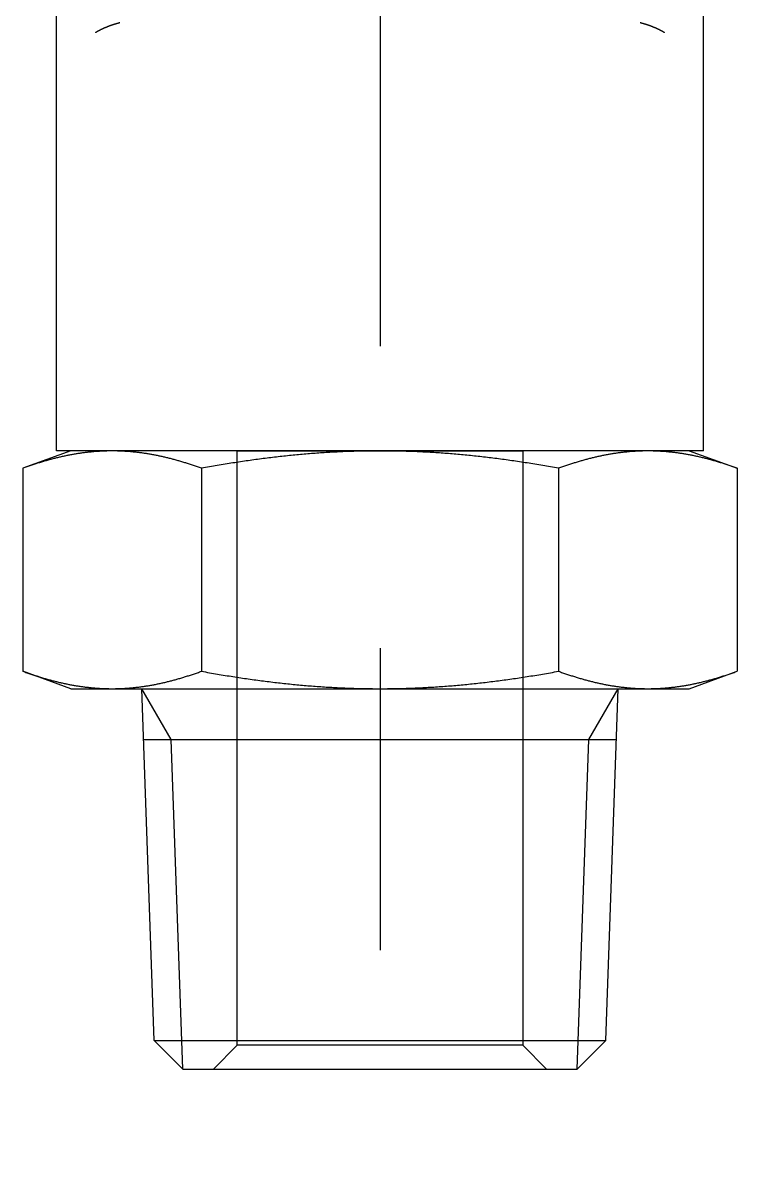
# Model space of a CAD drawing. Extents: x -85 to 13, y -60 to 48.
# Drawn here: x -7.51 to 7.51, y -32.5 to -8.5 of the extents above; entities that cross this region are included whole.
import ezdxf

# ---------------------------------------------------------------- set-up
doc = ezdxf.new("R2010")
doc.units = 0
doc.linetypes.add('CENTER', pattern=[50.8, 31.75, -6.35, 6.35, -6.35])
doc.linetypes.add('DASHED', pattern=[19.05, 12.7, -6.35])
doc.layers.get('0').update_dxf_attribs({"linetype": 'CONTINUOUS'})
doc.layers.add('CENTER', color=1, linetype='CENTER')

msp = doc.modelspace()

# ---------------------------------------------------------------- linework, layer by layer
at = {"color": 7, "linetype": 'CONTINUOUS'}
for p, q in [((-6.8, -17.5), (-6.8, -6.606)), ((6.8, -17.5), (6.8, -6.606)), ((-6.5, -17.5), (-7.506, -17.866)), ((6.8, -17.5), (-6.8, -17.5)), ((6.5, -17.5), (7.506, -17.866)), ((-7.506, -17.866), (-7.506, -22.134)), ((-3.753, -17.866), (-3.753, -22.134)), ((3.753, -17.866), (3.753, -22.134)), ((7.506, -17.866), (7.506, -22.134)), ((-6.5, -22.5), (-7.506, -22.134)), ((6.5, -22.5), (7.506, -22.134)), ((-6.5, -22.5), (-5.629, -22.5)), ((-5.629, -22.5), (0, -22.5)), ((-4.746, -29.898), (-5.005, -22.5)), ((0, -22.5), (5.629, -22.5)), ((4.746, -29.898), (5.005, -22.5)), ((5.629, -22.5), (6.5, -22.5)), ((-4.967, -23.571), (4.967, -23.571)), ((-4.746, -29.898), (4.746, -29.898)), ((-4.746, -29.898), (-4.144, -30.5)), ((4.746, -29.898), (4.144, -30.5)), ((-4.144, -30.5), (4.144, -30.5))]:
    msp.add_line(p, q, dxfattribs=at)
at = {"color": 3, "linetype": 'DASHED'}
for p, q in [((-3, -30), (-3, -17.5)), ((-3, -17.5), (3, -17.5)), ((3, -17.5), (3, -30)), ((-3.5, -30.5), (-3, -30)), ((3, -30), (-3, -30)), ((3, -30), (3.5, -30.5))]:
    msp.add_line(p, q, dxfattribs=at)
at = {"color": 3, "linetype": 'CONTINUOUS'}
for p, q in [((-4.386, -23.571), (-5.005, -22.5)), ((4.386, -23.571), (5.005, -22.5)), ((-4.144, -30.5), (-4.386, -23.571)), ((4.144, -30.5), (4.386, -23.571))]:
    msp.add_line(p, q, dxfattribs=at)
at = {"color": 7, "linetype": 'CONTINUOUS'}
for points in [[(-5.47, -8.498, 0), (-5.474, -8.499, 0), (-5.478, -8.5, 0), (-5.483, -8.501, 0), (-5.487, -8.502, 0), (-5.492, -8.504, 0), (-5.496, -8.505, 0), (-5.5, -8.506, 0), (-5.505, -8.507, 0), (-5.509, -8.508, 0), (-5.513, -8.509, 0), (-5.518, -8.511, 0), (-5.522, -8.512, 0), (-5.527, -8.513, 0), (-5.531, -8.514, 0), (-5.535, -8.515, 0), (-5.54, -8.517, 0), (-5.544, -8.518, 0), (-5.548, -8.519, 0), (-5.552, -8.52, 0), (-5.557, -8.522, 0), (-5.561, -8.523, 0), (-5.565, -8.524, 0), (-5.57, -8.526, 0), (-5.574, -8.527, 0), (-5.578, -8.528, 0), (-5.582, -8.53, 0), (-5.587, -8.531, 0), (-5.591, -8.532, 0), (-5.595, -8.533, 0), (-5.599, -8.535, 0), (-5.604, -8.536, 0), (-5.608, -8.538, 0), (-5.612, -8.539, 0), (-5.616, -8.54, 0), (-5.62, -8.542, 0), (-5.625, -8.543, 0), (-5.629, -8.544, 0), (-5.633, -8.546, 0), (-5.637, -8.547, 0), (-5.641, -8.549, 0), (-5.646, -8.55, 0), (-5.65, -8.552, 0), (-5.654, -8.553, 0), (-5.658, -8.555, 0), (-5.662, -8.556, 0), (-5.666, -8.557, 0), (-5.67, -8.559, 0), (-5.674, -8.56, 0), (-5.679, -8.562, 0), (-5.683, -8.563, 0), (-5.687, -8.565, 0), (-5.691, -8.566, 0), (-5.695, -8.568, 0), (-5.699, -8.57, 0), (-5.703, -8.571, 0), (-5.707, -8.573, 0), (-5.711, -8.574, 0), (-5.715, -8.576, 0), (-5.719, -8.577, 0), (-5.723, -8.579, 0), (-5.727, -8.581, 0), (-5.731, -8.582, 0), (-5.735, -8.584, 0), (-5.739, -8.585, 0), (-5.743, -8.587, 0), (-5.747, -8.589, 0), (-5.751, -8.59, 0), (-5.755, -8.592, 0), (-5.759, -8.594, 0), (-5.763, -8.595, 0), (-5.767, -8.597, 0), (-5.771, -8.599, 0), (-5.775, -8.6, 0), (-5.779, -8.602, 0), (-5.783, -8.604, 0), (-5.787, -8.605, 0), (-5.791, -8.607, 0), (-5.795, -8.609, 0), (-5.798, -8.611, 0), (-5.802, -8.612, 0), (-5.806, -8.614, 0), (-5.81, -8.616, 0), (-5.814, -8.618, 0), (-5.818, -8.619, 0), (-5.822, -8.621, 0), (-5.826, -8.623, 0), (-5.829, -8.625, 0), (-5.833, -8.627, 0), (-5.837, -8.628, 0), (-5.841, -8.63, 0), (-5.845, -8.632, 0), (-5.848, -8.634, 0), (-5.852, -8.636, 0), (-5.856, -8.638, 0), (-5.86, -8.639, 0), (-5.864, -8.641, 0), (-5.867, -8.643, 0), (-5.871, -8.645, 0), (-5.875, -8.647, 0), (-5.879, -8.649, 0), (-5.882, -8.651, 0), (-5.886, -8.653, 0), (-5.89, -8.655, 0), (-5.894, -8.657, 0), (-5.897, -8.658, 0), (-5.901, -8.66, 0), (-5.905, -8.662, 0), (-5.908, -8.664, 0), (-5.912, -8.666, 0), (-5.916, -8.668, 0), (-5.919, -8.67, 0), (-5.923, -8.672, 0), (-5.927, -8.674, 0), (-5.93, -8.676, 0), (-5.934, -8.678, 0), (-5.938, -8.68, 0), (-5.941, -8.682, 0), (-5.945, -8.684, 0), (-5.949, -8.687, 0), (-5.952, -8.689, 0), (-5.956, -8.691, 0), (-5.959, -8.693, 0), (-5.963, -8.695, 0), (-5.967, -8.697, 0), (-5.97, -8.699, 0), (-5.974, -8.701, 0), (-5.977, -8.703, 0), (-5.981, -8.705, 0)], [(5.981, -8.705, 0), (5.977, -8.703, 0), (5.974, -8.701, 0), (5.97, -8.699, 0), (5.967, -8.697, 0), (5.963, -8.695, 0), (5.959, -8.693, 0), (5.956, -8.691, 0), (5.952, -8.689, 0), (5.949, -8.687, 0), (5.945, -8.684, 0), (5.941, -8.682, 0), (5.938, -8.68, 0), (5.934, -8.678, 0), (5.93, -8.676, 0), (5.927, -8.674, 0), (5.923, -8.672, 0), (5.919, -8.67, 0), (5.916, -8.668, 0), (5.912, -8.666, 0), (5.908, -8.664, 0), (5.905, -8.662, 0), (5.901, -8.66, 0), (5.897, -8.658, 0), (5.894, -8.657, 0), (5.89, -8.655, 0), (5.886, -8.653, 0), (5.882, -8.651, 0), (5.879, -8.649, 0), (5.875, -8.647, 0), (5.871, -8.645, 0), (5.867, -8.643, 0), (5.864, -8.641, 0), (5.86, -8.639, 0), (5.856, -8.638, 0), (5.852, -8.636, 0), (5.848, -8.634, 0), (5.845, -8.632, 0), (5.841, -8.63, 0), (5.837, -8.628, 0), (5.833, -8.627, 0), (5.829, -8.625, 0), (5.826, -8.623, 0), (5.822, -8.621, 0), (5.818, -8.619, 0), (5.814, -8.618, 0), (5.81, -8.616, 0), (5.806, -8.614, 0), (5.802, -8.612, 0), (5.798, -8.611, 0), (5.795, -8.609, 0), (5.791, -8.607, 0), (5.787, -8.605, 0), (5.783, -8.604, 0), (5.779, -8.602, 0), (5.775, -8.6, 0), (5.771, -8.599, 0), (5.767, -8.597, 0), (5.763, -8.595, 0), (5.759, -8.594, 0), (5.755, -8.592, 0), (5.751, -8.59, 0), (5.747, -8.589, 0), (5.743, -8.587, 0), (5.739, -8.585, 0), (5.735, -8.584, 0), (5.731, -8.582, 0), (5.727, -8.581, 0), (5.723, -8.579, 0), (5.719, -8.577, 0), (5.715, -8.576, 0), (5.711, -8.574, 0), (5.707, -8.573, 0), (5.703, -8.571, 0), (5.699, -8.57, 0), (5.695, -8.568, 0), (5.691, -8.566, 0), (5.687, -8.565, 0), (5.683, -8.563, 0), (5.679, -8.562, 0), (5.674, -8.56, 0), (5.67, -8.559, 0), (5.666, -8.557, 0), (5.662, -8.556, 0), (5.658, -8.555, 0), (5.654, -8.553, 0), (5.65, -8.552, 0), (5.646, -8.55, 0), (5.641, -8.549, 0), (5.637, -8.547, 0), (5.633, -8.546, 0), (5.629, -8.544, 0), (5.625, -8.543, 0), (5.62, -8.542, 0), (5.616, -8.54, 0), (5.612, -8.539, 0), (5.608, -8.538, 0), (5.604, -8.536, 0), (5.599, -8.535, 0), (5.595, -8.533, 0), (5.591, -8.532, 0), (5.587, -8.531, 0), (5.582, -8.53, 0), (5.578, -8.528, 0), (5.574, -8.527, 0), (5.57, -8.526, 0), (5.565, -8.524, 0), (5.561, -8.523, 0), (5.557, -8.522, 0), (5.552, -8.52, 0), (5.548, -8.519, 0), (5.544, -8.518, 0), (5.54, -8.517, 0), (5.535, -8.515, 0), (5.531, -8.514, 0), (5.527, -8.513, 0), (5.522, -8.512, 0), (5.518, -8.511, 0), (5.513, -8.509, 0), (5.509, -8.508, 0), (5.505, -8.507, 0), (5.5, -8.506, 0), (5.496, -8.505, 0), (5.492, -8.504, 0), (5.487, -8.502, 0), (5.483, -8.501, 0), (5.478, -8.5, 0), (5.474, -8.499, 0), (5.47, -8.498, 0)]]:
    msp.add_polyline3d(points, dxfattribs=at)
at = {"color": 7}
for points in [[(-5.629, -17.5, 0), (-5.649, -17.5, 0), (-5.669, -17.5, 0), (-5.689, -17.5, 0), (-5.708, -17.501, 0), (-5.728, -17.501, 0), (-5.748, -17.502, 0), (-5.767, -17.502, 0), (-5.787, -17.503, 0), (-5.807, -17.503, 0), (-5.826, -17.504, 0), (-5.846, -17.505, 0), (-5.865, -17.506, 0), (-5.885, -17.507, 0), (-5.904, -17.509, 0), (-5.924, -17.51, 0), (-5.943, -17.511, 0), (-5.963, -17.512, 0), (-5.982, -17.514, 0), (-6.001, -17.515, 0), (-6.021, -17.517, 0), (-6.04, -17.519, 0), (-6.059, -17.521, 0), (-6.079, -17.523, 0), (-6.098, -17.524, 0), (-6.118, -17.527, 0), (-6.137, -17.529, 0), (-6.156, -17.531, 0), (-6.176, -17.533, 0), (-6.195, -17.536, 0), (-6.214, -17.538, 0), (-6.233, -17.541, 0), (-6.253, -17.543, 0), (-6.272, -17.546, 0), (-6.291, -17.549, 0), (-6.311, -17.552, 0), (-6.33, -17.554, 0), (-6.349, -17.557, 0), (-6.369, -17.561, 0), (-6.388, -17.564, 0), (-6.407, -17.567, 0), (-6.427, -17.57, 0), (-6.446, -17.574, 0), (-6.465, -17.577, 0), (-6.485, -17.581, 0), (-6.504, -17.584, 0), (-6.523, -17.588, 0), (-6.543, -17.592, 0), (-6.562, -17.596, 0), (-6.582, -17.599, 0), (-6.601, -17.604, 0), (-6.62, -17.608, 0), (-6.64, -17.612, 0), (-6.659, -17.616, 0), (-6.679, -17.62, 0), (-6.698, -17.625, 0), (-6.718, -17.629, 0), (-6.738, -17.634, 0), (-6.757, -17.638, 0), (-6.777, -17.643, 0), (-6.796, -17.648, 0), (-6.816, -17.653, 0), (-6.836, -17.658, 0), (-6.855, -17.663, 0), (-6.875, -17.668, 0), (-6.895, -17.673, 0), (-6.915, -17.678, 0), (-6.935, -17.684, 0), (-6.954, -17.689, 0), (-6.974, -17.695, 0), (-6.994, -17.7, 0), (-7.014, -17.706, 0), (-7.034, -17.712, 0), (-7.054, -17.717, 0), (-7.074, -17.723, 0), (-7.094, -17.729, 0), (-7.114, -17.735, 0), (-7.135, -17.741, 0), (-7.155, -17.748, 0), (-7.175, -17.754, 0), (-7.195, -17.76, 0), (-7.216, -17.767, 0), (-7.236, -17.773, 0), (-7.257, -17.78, 0), (-7.277, -17.787, 0), (-7.298, -17.794, 0), (-7.318, -17.8, 0), (-7.339, -17.807, 0), (-7.359, -17.814, 0), (-7.38, -17.822, 0), (-7.401, -17.829, 0), (-7.422, -17.836, 0), (-7.443, -17.843, 0), (-7.464, -17.851, 0), (-7.485, -17.858, 0), (-7.506, -17.866, 0)], [(-3.753, -17.866, 0), (-3.774, -17.858, 0), (-3.795, -17.851, 0), (-3.816, -17.843, 0), (-3.837, -17.836, 0), (-3.857, -17.829, 0), (-3.878, -17.822, 0), (-3.899, -17.814, 0), (-3.92, -17.807, 0), (-3.94, -17.8, 0), (-3.961, -17.794, 0), (-3.981, -17.787, 0), (-4.002, -17.78, 0), (-4.022, -17.773, 0), (-4.043, -17.767, 0), (-4.063, -17.76, 0), (-4.083, -17.754, 0), (-4.103, -17.748, 0), (-4.124, -17.741, 0), (-4.144, -17.735, 0), (-4.164, -17.729, 0), (-4.184, -17.723, 0), (-4.204, -17.717, 0), (-4.224, -17.712, 0), (-4.244, -17.706, 0), (-4.264, -17.7, 0), (-4.284, -17.695, 0), (-4.304, -17.689, 0), (-4.324, -17.684, 0), (-4.344, -17.678, 0), (-4.363, -17.673, 0), (-4.383, -17.668, 0), (-4.403, -17.663, 0), (-4.423, -17.658, 0), (-4.442, -17.653, 0), (-4.462, -17.648, 0), (-4.482, -17.643, 0), (-4.501, -17.638, 0), (-4.521, -17.634, 0), (-4.54, -17.629, 0), (-4.56, -17.625, 0), (-4.579, -17.62, 0), (-4.599, -17.616, 0), (-4.618, -17.612, 0), (-4.638, -17.608, 0), (-4.657, -17.604, 0), (-4.677, -17.599, 0), (-4.696, -17.596, 0), (-4.716, -17.592, 0), (-4.735, -17.588, 0), (-4.754, -17.584, 0), (-4.774, -17.581, 0), (-4.793, -17.577, 0), (-4.812, -17.574, 0), (-4.832, -17.57, 0), (-4.851, -17.567, 0), (-4.87, -17.564, 0), (-4.89, -17.561, 0), (-4.909, -17.557, 0), (-4.928, -17.554, 0), (-4.948, -17.552, 0), (-4.967, -17.549, 0), (-4.986, -17.546, 0), (-5.006, -17.543, 0), (-5.025, -17.541, 0), (-5.044, -17.538, 0), (-5.064, -17.536, 0), (-5.083, -17.533, 0), (-5.102, -17.531, 0), (-5.121, -17.529, 0), (-5.141, -17.527, 0), (-5.16, -17.524, 0), (-5.179, -17.523, 0), (-5.199, -17.521, 0), (-5.218, -17.519, 0), (-5.238, -17.517, 0), (-5.257, -17.515, 0), (-5.276, -17.514, 0), (-5.296, -17.512, 0), (-5.315, -17.511, 0), (-5.335, -17.51, 0), (-5.354, -17.509, 0), (-5.374, -17.507, 0), (-5.393, -17.506, 0), (-5.413, -17.505, 0), (-5.432, -17.504, 0), (-5.452, -17.503, 0), (-5.471, -17.503, 0), (-5.491, -17.502, 0), (-5.511, -17.502, 0), (-5.53, -17.501, 0), (-5.55, -17.501, 0), (-5.57, -17.5, 0), (-5.59, -17.5, 0), (-5.609, -17.5, 0), (-5.629, -17.5, 0)], [(0, -17.5, 0), (-0.04, -17.5, 0), (-0.079, -17.5, 0), (-0.119, -17.5, 0), (-0.158, -17.501, 0), (-0.198, -17.501, 0), (-0.237, -17.502, 0), (-0.276, -17.502, 0), (-0.316, -17.503, 0), (-0.355, -17.503, 0), (-0.394, -17.504, 0), (-0.433, -17.505, 0), (-0.472, -17.506, 0), (-0.511, -17.507, 0), (-0.55, -17.509, 0), (-0.589, -17.51, 0), (-0.628, -17.511, 0), (-0.667, -17.512, 0), (-0.706, -17.514, 0), (-0.744, -17.515, 0), (-0.783, -17.517, 0), (-0.822, -17.519, 0), (-0.861, -17.521, 0), (-0.899, -17.523, 0), (-0.938, -17.524, 0), (-0.977, -17.527, 0), (-1.015, -17.529, 0), (-1.054, -17.531, 0), (-1.093, -17.533, 0), (-1.131, -17.536, 0), (-1.17, -17.538, 0), (-1.209, -17.541, 0), (-1.247, -17.543, 0), (-1.286, -17.546, 0), (-1.324, -17.549, 0), (-1.363, -17.552, 0), (-1.402, -17.554, 0), (-1.44, -17.557, 0), (-1.479, -17.561, 0), (-1.518, -17.564, 0), (-1.556, -17.567, 0), (-1.595, -17.57, 0), (-1.634, -17.574, 0), (-1.672, -17.577, 0), (-1.711, -17.581, 0), (-1.75, -17.584, 0), (-1.788, -17.588, 0), (-1.827, -17.592, 0), (-1.866, -17.596, 0), (-1.905, -17.599, 0), (-1.944, -17.604, 0), (-1.983, -17.608, 0), (-2.022, -17.612, 0), (-2.061, -17.616, 0), (-2.1, -17.62, 0), (-2.139, -17.625, 0), (-2.178, -17.629, 0), (-2.217, -17.634, 0), (-2.256, -17.638, 0), (-2.295, -17.643, 0), (-2.334, -17.648, 0), (-2.374, -17.653, 0), (-2.413, -17.658, 0), (-2.453, -17.663, 0), (-2.492, -17.668, 0), (-2.532, -17.673, 0), (-2.571, -17.678, 0), (-2.611, -17.684, 0), (-2.651, -17.689, 0), (-2.69, -17.695, 0), (-2.73, -17.7, 0), (-2.77, -17.706, 0), (-2.81, -17.712, 0), (-2.85, -17.717, 0), (-2.89, -17.723, 0), (-2.93, -17.729, 0), (-2.971, -17.735, 0), (-3.011, -17.741, 0), (-3.051, -17.748, 0), (-3.092, -17.754, 0), (-3.133, -17.76, 0), (-3.173, -17.767, 0), (-3.214, -17.773, 0), (-3.255, -17.78, 0), (-3.296, -17.787, 0), (-3.337, -17.794, 0), (-3.378, -17.8, 0), (-3.419, -17.807, 0), (-3.461, -17.814, 0), (-3.502, -17.822, 0), (-3.543, -17.829, 0), (-3.585, -17.836, 0), (-3.627, -17.843, 0), (-3.669, -17.851, 0), (-3.711, -17.858, 0), (-3.753, -17.866, 0)], [(3.753, -17.866, 0), (3.711, -17.858, 0), (3.669, -17.851, 0), (3.627, -17.843, 0), (3.585, -17.836, 0), (3.543, -17.829, 0), (3.502, -17.822, 0), (3.461, -17.814, 0), (3.419, -17.807, 0), (3.378, -17.8, 0), (3.337, -17.794, 0), (3.296, -17.787, 0), (3.255, -17.78, 0), (3.214, -17.773, 0), (3.173, -17.767, 0), (3.133, -17.76, 0), (3.092, -17.754, 0), (3.051, -17.748, 0), (3.011, -17.741, 0), (2.971, -17.735, 0), (2.93, -17.729, 0), (2.89, -17.723, 0), (2.85, -17.717, 0), (2.81, -17.712, 0), (2.77, -17.706, 0), (2.73, -17.7, 0), (2.69, -17.695, 0), (2.651, -17.689, 0), (2.611, -17.684, 0), (2.571, -17.678, 0), (2.532, -17.673, 0), (2.492, -17.668, 0), (2.453, -17.663, 0), (2.413, -17.658, 0), (2.374, -17.653, 0), (2.334, -17.648, 0), (2.295, -17.643, 0), (2.256, -17.638, 0), (2.217, -17.634, 0), (2.178, -17.629, 0), (2.139, -17.625, 0), (2.1, -17.62, 0), (2.061, -17.616, 0), (2.022, -17.612, 0), (1.983, -17.608, 0), (1.944, -17.604, 0), (1.905, -17.599, 0), (1.866, -17.596, 0), (1.827, -17.592, 0), (1.788, -17.588, 0), (1.75, -17.584, 0), (1.711, -17.581, 0), (1.672, -17.577, 0), (1.634, -17.574, 0), (1.595, -17.57, 0), (1.556, -17.567, 0), (1.518, -17.564, 0), (1.479, -17.561, 0), (1.44, -17.557, 0), (1.402, -17.554, 0), (1.363, -17.552, 0), (1.324, -17.549, 0), (1.286, -17.546, 0), (1.247, -17.543, 0), (1.209, -17.541, 0), (1.17, -17.538, 0), (1.131, -17.536, 0), (1.093, -17.533, 0), (1.054, -17.531, 0), (1.015, -17.529, 0), (0.977, -17.527, 0), (0.938, -17.524, 0), (0.899, -17.523, 0), (0.861, -17.521, 0), (0.822, -17.519, 0), (0.783, -17.517, 0), (0.744, -17.515, 0), (0.706, -17.514, 0), (0.667, -17.512, 0), (0.628, -17.511, 0), (0.589, -17.51, 0), (0.55, -17.509, 0), (0.511, -17.507, 0), (0.472, -17.506, 0), (0.433, -17.505, 0), (0.394, -17.504, 0), (0.355, -17.503, 0), (0.316, -17.503, 0), (0.276, -17.502, 0), (0.237, -17.502, 0), (0.198, -17.501, 0), (0.158, -17.501, 0), (0.119, -17.5, 0), (0.079, -17.5, 0), (0.04, -17.5, 0), (0, -17.5, 0)], [(5.629, -17.5, 0), (5.609, -17.5, 0), (5.59, -17.5, 0), (5.57, -17.5, 0), (5.55, -17.501, 0), (5.53, -17.501, 0), (5.511, -17.502, 0), (5.491, -17.502, 0), (5.471, -17.503, 0), (5.452, -17.503, 0), (5.432, -17.504, 0), (5.413, -17.505, 0), (5.393, -17.506, 0), (5.374, -17.507, 0), (5.354, -17.509, 0), (5.335, -17.51, 0), (5.315, -17.511, 0), (5.296, -17.512, 0), (5.276, -17.514, 0), (5.257, -17.515, 0), (5.238, -17.517, 0), (5.218, -17.519, 0), (5.199, -17.521, 0), (5.179, -17.523, 0), (5.16, -17.524, 0), (5.141, -17.527, 0), (5.121, -17.529, 0), (5.102, -17.531, 0), (5.083, -17.533, 0), (5.064, -17.536, 0), (5.044, -17.538, 0), (5.025, -17.541, 0), (5.006, -17.543, 0), (4.986, -17.546, 0), (4.967, -17.549, 0), (4.948, -17.552, 0), (4.928, -17.554, 0), (4.909, -17.557, 0), (4.89, -17.561, 0), (4.87, -17.564, 0), (4.851, -17.567, 0), (4.832, -17.57, 0), (4.812, -17.574, 0), (4.793, -17.577, 0), (4.774, -17.581, 0), (4.754, -17.584, 0), (4.735, -17.588, 0), (4.716, -17.592, 0), (4.696, -17.596, 0), (4.677, -17.599, 0), (4.657, -17.604, 0), (4.638, -17.608, 0), (4.618, -17.612, 0), (4.599, -17.616, 0), (4.579, -17.62, 0), (4.56, -17.625, 0), (4.54, -17.629, 0), (4.521, -17.634, 0), (4.501, -17.638, 0), (4.482, -17.643, 0), (4.462, -17.648, 0), (4.442, -17.653, 0), (4.423, -17.658, 0), (4.403, -17.663, 0), (4.383, -17.668, 0), (4.363, -17.673, 0), (4.344, -17.678, 0), (4.324, -17.684, 0), (4.304, -17.689, 0), (4.284, -17.695, 0), (4.264, -17.7, 0), (4.244, -17.706, 0), (4.224, -17.712, 0), (4.204, -17.717, 0), (4.184, -17.723, 0), (4.164, -17.729, 0), (4.144, -17.735, 0), (4.124, -17.741, 0), (4.103, -17.748, 0), (4.083, -17.754, 0), (4.063, -17.76, 0), (4.043, -17.767, 0), (4.022, -17.773, 0), (4.002, -17.78, 0), (3.981, -17.787, 0), (3.961, -17.794, 0), (3.94, -17.8, 0), (3.92, -17.807, 0), (3.899, -17.814, 0), (3.878, -17.822, 0), (3.857, -17.829, 0), (3.837, -17.836, 0), (3.816, -17.843, 0), (3.795, -17.851, 0), (3.774, -17.858, 0), (3.753, -17.866, 0)], [(7.506, -17.866, 0), (7.485, -17.858, 0), (7.464, -17.851, 0), (7.443, -17.843, 0), (7.422, -17.836, 0), (7.401, -17.829, 0), (7.38, -17.822, 0), (7.359, -17.814, 0), (7.339, -17.807, 0), (7.318, -17.8, 0), (7.298, -17.794, 0), (7.277, -17.787, 0), (7.257, -17.78, 0), (7.236, -17.773, 0), (7.216, -17.767, 0), (7.195, -17.76, 0), (7.175, -17.754, 0), (7.155, -17.748, 0), (7.135, -17.741, 0), (7.114, -17.735, 0), (7.094, -17.729, 0), (7.074, -17.723, 0), (7.054, -17.717, 0), (7.034, -17.712, 0), (7.014, -17.706, 0), (6.994, -17.7, 0), (6.974, -17.695, 0), (6.954, -17.689, 0), (6.935, -17.684, 0), (6.915, -17.678, 0), (6.895, -17.673, 0), (6.875, -17.668, 0), (6.855, -17.663, 0), (6.836, -17.658, 0), (6.816, -17.653, 0), (6.796, -17.648, 0), (6.777, -17.643, 0), (6.757, -17.638, 0), (6.738, -17.634, 0), (6.718, -17.629, 0), (6.698, -17.625, 0), (6.679, -17.62, 0), (6.659, -17.616, 0), (6.64, -17.612, 0), (6.62, -17.608, 0), (6.601, -17.604, 0), (6.582, -17.599, 0), (6.562, -17.596, 0), (6.543, -17.592, 0), (6.523, -17.588, 0), (6.504, -17.584, 0), (6.485, -17.581, 0), (6.465, -17.577, 0), (6.446, -17.574, 0), (6.427, -17.57, 0), (6.407, -17.567, 0), (6.388, -17.564, 0), (6.369, -17.561, 0), (6.349, -17.557, 0), (6.33, -17.554, 0), (6.311, -17.552, 0), (6.291, -17.549, 0), (6.272, -17.546, 0), (6.253, -17.543, 0), (6.233, -17.541, 0), (6.214, -17.538, 0), (6.195, -17.536, 0), (6.176, -17.533, 0), (6.156, -17.531, 0), (6.137, -17.529, 0), (6.118, -17.527, 0), (6.098, -17.524, 0), (6.079, -17.523, 0), (6.059, -17.521, 0), (6.04, -17.519, 0), (6.021, -17.517, 0), (6.001, -17.515, 0), (5.982, -17.514, 0), (5.963, -17.512, 0), (5.943, -17.511, 0), (5.924, -17.51, 0), (5.904, -17.509, 0), (5.885, -17.507, 0), (5.865, -17.506, 0), (5.846, -17.505, 0), (5.826, -17.504, 0), (5.807, -17.503, 0), (5.787, -17.503, 0), (5.767, -17.502, 0), (5.748, -17.502, 0), (5.728, -17.501, 0), (5.708, -17.501, 0), (5.689, -17.5, 0), (5.669, -17.5, 0), (5.649, -17.5, 0), (5.629, -17.5, 0)], [(-7.506, -22.134, 0), (-7.484, -22.142, 0), (-7.463, -22.149, 0), (-7.442, -22.157, 0), (-7.421, -22.164, 0), (-7.401, -22.171, 0), (-7.38, -22.179, 0), (-7.359, -22.186, 0), (-7.338, -22.193, 0), (-7.317, -22.2, 0), (-7.297, -22.207, 0), (-7.276, -22.213, 0), (-7.256, -22.22, 0), (-7.235, -22.227, 0), (-7.215, -22.233, 0), (-7.194, -22.24, 0), (-7.174, -22.246, 0), (-7.154, -22.253, 0), (-7.133, -22.259, 0), (-7.113, -22.265, 0), (-7.093, -22.271, 0), (-7.073, -22.277, 0), (-7.053, -22.283, 0), (-7.033, -22.289, 0), (-7.013, -22.294, 0), (-6.993, -22.3, 0), (-6.973, -22.306, 0), (-6.953, -22.311, 0), (-6.933, -22.317, 0), (-6.913, -22.322, 0), (-6.893, -22.327, 0), (-6.874, -22.332, 0), (-6.854, -22.338, 0), (-6.834, -22.343, 0), (-6.814, -22.348, 0), (-6.795, -22.352, 0), (-6.775, -22.357, 0), (-6.755, -22.362, 0), (-6.736, -22.367, 0), (-6.716, -22.371, 0), (-6.697, -22.376, 0), (-6.677, -22.38, 0), (-6.658, -22.384, 0), (-6.638, -22.389, 0), (-6.619, -22.393, 0), (-6.599, -22.397, 0), (-6.58, -22.401, 0), (-6.56, -22.405, 0), (-6.541, -22.409, 0), (-6.522, -22.412, 0), (-6.502, -22.416, 0), (-6.483, -22.42, 0), (-6.463, -22.423, 0), (-6.444, -22.427, 0), (-6.425, -22.43, 0), (-6.405, -22.433, 0), (-6.386, -22.437, 0), (-6.367, -22.44, 0), (-6.348, -22.443, 0), (-6.328, -22.446, 0), (-6.309, -22.449, 0), (-6.29, -22.452, 0), (-6.27, -22.454, 0), (-6.251, -22.457, 0), (-6.232, -22.46, 0), (-6.213, -22.462, 0), (-6.193, -22.465, 0), (-6.174, -22.467, 0), (-6.155, -22.469, 0), (-6.135, -22.471, 0), (-6.116, -22.474, 0), (-6.097, -22.476, 0), (-6.078, -22.478, 0), (-6.058, -22.48, 0), (-6.039, -22.481, 0), (-6.02, -22.483, 0), (-6, -22.485, 0), (-5.981, -22.486, 0), (-5.961, -22.488, 0), (-5.942, -22.489, 0), (-5.923, -22.49, 0), (-5.903, -22.492, 0), (-5.884, -22.493, 0), (-5.864, -22.494, 0), (-5.845, -22.495, 0), (-5.825, -22.496, 0), (-5.806, -22.497, 0), (-5.786, -22.497, 0), (-5.767, -22.498, 0), (-5.747, -22.498, 0), (-5.728, -22.499, 0), (-5.708, -22.499, 0), (-5.688, -22.5, 0), (-5.669, -22.5, 0), (-5.649, -22.5, 0), (-5.629, -22.5, 0)], [(-5.629, -22.5, 0), (-5.609, -22.5, 0), (-5.59, -22.5, 0), (-5.57, -22.5, 0), (-5.55, -22.499, 0), (-5.531, -22.499, 0), (-5.511, -22.498, 0), (-5.492, -22.498, 0), (-5.472, -22.497, 0), (-5.452, -22.497, 0), (-5.433, -22.496, 0), (-5.413, -22.495, 0), (-5.394, -22.494, 0), (-5.374, -22.493, 0), (-5.355, -22.492, 0), (-5.336, -22.49, 0), (-5.316, -22.489, 0), (-5.297, -22.488, 0), (-5.277, -22.486, 0), (-5.258, -22.485, 0), (-5.239, -22.483, 0), (-5.219, -22.481, 0), (-5.2, -22.48, 0), (-5.181, -22.478, 0), (-5.161, -22.476, 0), (-5.142, -22.474, 0), (-5.123, -22.471, 0), (-5.104, -22.469, 0), (-5.084, -22.467, 0), (-5.065, -22.465, 0), (-5.046, -22.462, 0), (-5.026, -22.46, 0), (-5.007, -22.457, 0), (-4.988, -22.454, 0), (-4.969, -22.452, 0), (-4.949, -22.449, 0), (-4.93, -22.446, 0), (-4.911, -22.443, 0), (-4.891, -22.44, 0), (-4.872, -22.437, 0), (-4.853, -22.433, 0), (-4.834, -22.43, 0), (-4.814, -22.427, 0), (-4.795, -22.423, 0), (-4.776, -22.42, 0), (-4.756, -22.416, 0), (-4.737, -22.412, 0), (-4.717, -22.409, 0), (-4.698, -22.405, 0), (-4.679, -22.401, 0), (-4.659, -22.397, 0), (-4.64, -22.393, 0), (-4.62, -22.389, 0), (-4.601, -22.384, 0), (-4.581, -22.38, 0), (-4.562, -22.376, 0), (-4.542, -22.371, 0), (-4.523, -22.367, 0), (-4.503, -22.362, 0), (-4.483, -22.357, 0), (-4.464, -22.352, 0), (-4.444, -22.348, 0), (-4.424, -22.343, 0), (-4.405, -22.338, 0), (-4.385, -22.332, 0), (-4.365, -22.327, 0), (-4.345, -22.322, 0), (-4.325, -22.317, 0), (-4.305, -22.311, 0), (-4.286, -22.306, 0), (-4.266, -22.3, 0), (-4.246, -22.294, 0), (-4.226, -22.289, 0), (-4.205, -22.283, 0), (-4.185, -22.277, 0), (-4.165, -22.271, 0), (-4.145, -22.265, 0), (-4.125, -22.259, 0), (-4.105, -22.253, 0), (-4.084, -22.246, 0), (-4.064, -22.24, 0), (-4.044, -22.233, 0), (-4.023, -22.227, 0), (-4.003, -22.22, 0), (-3.982, -22.213, 0), (-3.961, -22.207, 0), (-3.941, -22.2, 0), (-3.92, -22.193, 0), (-3.899, -22.186, 0), (-3.879, -22.179, 0), (-3.858, -22.171, 0), (-3.837, -22.164, 0), (-3.816, -22.157, 0), (-3.795, -22.149, 0), (-3.774, -22.142, 0), (-3.753, -22.134, 0)], [(-3.753, -22.134, 0), (-3.711, -22.142, 0), (-3.668, -22.149, 0), (-3.626, -22.157, 0), (-3.585, -22.164, 0), (-3.543, -22.171, 0), (-3.501, -22.179, 0), (-3.459, -22.186, 0), (-3.418, -22.193, 0), (-3.377, -22.2, 0), (-3.335, -22.207, 0), (-3.294, -22.213, 0), (-3.253, -22.22, 0), (-3.212, -22.227, 0), (-3.171, -22.233, 0), (-3.131, -22.24, 0), (-3.09, -22.246, 0), (-3.049, -22.253, 0), (-3.009, -22.259, 0), (-2.968, -22.265, 0), (-2.928, -22.271, 0), (-2.888, -22.277, 0), (-2.847, -22.283, 0), (-2.807, -22.289, 0), (-2.767, -22.294, 0), (-2.727, -22.3, 0), (-2.687, -22.306, 0), (-2.647, -22.311, 0), (-2.608, -22.317, 0), (-2.568, -22.322, 0), (-2.528, -22.327, 0), (-2.489, -22.332, 0), (-2.449, -22.338, 0), (-2.41, -22.343, 0), (-2.37, -22.348, 0), (-2.331, -22.352, 0), (-2.292, -22.357, 0), (-2.252, -22.362, 0), (-2.213, -22.367, 0), (-2.174, -22.371, 0), (-2.135, -22.376, 0), (-2.096, -22.38, 0), (-2.057, -22.384, 0), (-2.018, -22.389, 0), (-1.979, -22.393, 0), (-1.94, -22.397, 0), (-1.901, -22.401, 0), (-1.862, -22.405, 0), (-1.824, -22.409, 0), (-1.785, -22.412, 0), (-1.746, -22.416, 0), (-1.707, -22.42, 0), (-1.669, -22.423, 0), (-1.63, -22.427, 0), (-1.591, -22.43, 0), (-1.553, -22.433, 0), (-1.514, -22.437, 0), (-1.475, -22.44, 0), (-1.437, -22.443, 0), (-1.398, -22.446, 0), (-1.36, -22.449, 0), (-1.321, -22.452, 0), (-1.283, -22.454, 0), (-1.244, -22.457, 0), (-1.205, -22.46, 0), (-1.167, -22.462, 0), (-1.128, -22.465, 0), (-1.09, -22.467, 0), (-1.051, -22.469, 0), (-1.013, -22.471, 0), (-0.974, -22.474, 0), (-0.935, -22.476, 0), (-0.897, -22.478, 0), (-0.858, -22.48, 0), (-0.819, -22.481, 0), (-0.781, -22.483, 0), (-0.742, -22.485, 0), (-0.703, -22.486, 0), (-0.665, -22.488, 0), (-0.626, -22.489, 0), (-0.587, -22.49, 0), (-0.548, -22.492, 0), (-0.509, -22.493, 0), (-0.47, -22.494, 0), (-0.432, -22.495, 0), (-0.393, -22.496, 0), (-0.354, -22.497, 0), (-0.314, -22.497, 0), (-0.275, -22.498, 0), (-0.236, -22.498, 0), (-0.197, -22.499, 0), (-0.158, -22.499, 0), (-0.118, -22.5, 0), (-0.079, -22.5, 0), (-0.04, -22.5, 0), (0, -22.5, 0)], [(0, -22.5, 0), (0.04, -22.5, 0), (0.079, -22.5, 0), (0.118, -22.5, 0), (0.158, -22.499, 0), (0.197, -22.499, 0), (0.236, -22.498, 0), (0.275, -22.498, 0), (0.314, -22.497, 0), (0.354, -22.497, 0), (0.393, -22.496, 0), (0.432, -22.495, 0), (0.47, -22.494, 0), (0.509, -22.493, 0), (0.548, -22.492, 0), (0.587, -22.49, 0), (0.626, -22.489, 0), (0.665, -22.488, 0), (0.703, -22.486, 0), (0.742, -22.485, 0), (0.781, -22.483, 0), (0.819, -22.481, 0), (0.858, -22.48, 0), (0.897, -22.478, 0), (0.935, -22.476, 0), (0.974, -22.474, 0), (1.013, -22.471, 0), (1.051, -22.469, 0), (1.09, -22.467, 0), (1.128, -22.465, 0), (1.167, -22.462, 0), (1.205, -22.46, 0), (1.244, -22.457, 0), (1.283, -22.454, 0), (1.321, -22.452, 0), (1.36, -22.449, 0), (1.398, -22.446, 0), (1.437, -22.443, 0), (1.475, -22.44, 0), (1.514, -22.437, 0), (1.553, -22.433, 0), (1.591, -22.43, 0), (1.63, -22.427, 0), (1.669, -22.423, 0), (1.707, -22.42, 0), (1.746, -22.416, 0), (1.785, -22.412, 0), (1.824, -22.409, 0), (1.862, -22.405, 0), (1.901, -22.401, 0), (1.94, -22.397, 0), (1.979, -22.393, 0), (2.018, -22.389, 0), (2.057, -22.384, 0), (2.096, -22.38, 0), (2.135, -22.376, 0), (2.174, -22.371, 0), (2.213, -22.367, 0), (2.252, -22.362, 0), (2.292, -22.357, 0), (2.331, -22.352, 0), (2.37, -22.348, 0), (2.41, -22.343, 0), (2.449, -22.338, 0), (2.489, -22.332, 0), (2.528, -22.327, 0), (2.568, -22.322, 0), (2.608, -22.317, 0), (2.647, -22.311, 0), (2.687, -22.306, 0), (2.727, -22.3, 0), (2.767, -22.294, 0), (2.807, -22.289, 0), (2.847, -22.283, 0), (2.888, -22.277, 0), (2.928, -22.271, 0), (2.968, -22.265, 0), (3.009, -22.259, 0), (3.049, -22.253, 0), (3.09, -22.246, 0), (3.131, -22.24, 0), (3.171, -22.233, 0), (3.212, -22.227, 0), (3.253, -22.22, 0), (3.294, -22.213, 0), (3.335, -22.207, 0), (3.377, -22.2, 0), (3.418, -22.193, 0), (3.459, -22.186, 0), (3.501, -22.179, 0), (3.543, -22.171, 0), (3.585, -22.164, 0), (3.626, -22.157, 0), (3.668, -22.149, 0), (3.711, -22.142, 0), (3.753, -22.134, 0)], [(3.753, -22.134, 0), (3.774, -22.142, 0), (3.795, -22.149, 0), (3.816, -22.157, 0), (3.837, -22.164, 0), (3.858, -22.171, 0), (3.879, -22.179, 0), (3.899, -22.186, 0), (3.92, -22.193, 0), (3.941, -22.2, 0), (3.961, -22.207, 0), (3.982, -22.213, 0), (4.003, -22.22, 0), (4.023, -22.227, 0), (4.044, -22.233, 0), (4.064, -22.24, 0), (4.084, -22.246, 0), (4.105, -22.253, 0), (4.125, -22.259, 0), (4.145, -22.265, 0), (4.165, -22.271, 0), (4.185, -22.277, 0), (4.205, -22.283, 0), (4.226, -22.289, 0), (4.246, -22.294, 0), (4.266, -22.3, 0), (4.286, -22.306, 0), (4.305, -22.311, 0), (4.325, -22.317, 0), (4.345, -22.322, 0), (4.365, -22.327, 0), (4.385, -22.332, 0), (4.405, -22.338, 0), (4.424, -22.343, 0), (4.444, -22.348, 0), (4.464, -22.352, 0), (4.483, -22.357, 0), (4.503, -22.362, 0), (4.523, -22.367, 0), (4.542, -22.371, 0), (4.562, -22.376, 0), (4.581, -22.38, 0), (4.601, -22.384, 0), (4.62, -22.389, 0), (4.64, -22.393, 0), (4.659, -22.397, 0), (4.679, -22.401, 0), (4.698, -22.405, 0), (4.717, -22.409, 0), (4.737, -22.412, 0), (4.756, -22.416, 0), (4.776, -22.42, 0), (4.795, -22.423, 0), (4.814, -22.427, 0), (4.834, -22.43, 0), (4.853, -22.433, 0), (4.872, -22.437, 0), (4.891, -22.44, 0), (4.911, -22.443, 0), (4.93, -22.446, 0), (4.949, -22.449, 0), (4.969, -22.452, 0), (4.988, -22.454, 0), (5.007, -22.457, 0), (5.026, -22.46, 0), (5.046, -22.462, 0), (5.065, -22.465, 0), (5.084, -22.467, 0), (5.104, -22.469, 0), (5.123, -22.471, 0), (5.142, -22.474, 0), (5.161, -22.476, 0), (5.181, -22.478, 0), (5.2, -22.48, 0), (5.219, -22.481, 0), (5.239, -22.483, 0), (5.258, -22.485, 0), (5.277, -22.486, 0), (5.297, -22.488, 0), (5.316, -22.489, 0), (5.336, -22.49, 0), (5.355, -22.492, 0), (5.374, -22.493, 0), (5.394, -22.494, 0), (5.413, -22.495, 0), (5.433, -22.496, 0), (5.452, -22.497, 0), (5.472, -22.497, 0), (5.492, -22.498, 0), (5.511, -22.498, 0), (5.531, -22.499, 0), (5.55, -22.499, 0), (5.57, -22.5, 0), (5.59, -22.5, 0), (5.609, -22.5, 0), (5.629, -22.5, 0)], [(5.629, -22.5, 0), (5.649, -22.5, 0), (5.669, -22.5, 0), (5.688, -22.5, 0), (5.708, -22.499, 0), (5.728, -22.499, 0), (5.747, -22.498, 0), (5.767, -22.498, 0), (5.786, -22.497, 0), (5.806, -22.497, 0), (5.825, -22.496, 0), (5.845, -22.495, 0), (5.864, -22.494, 0), (5.884, -22.493, 0), (5.903, -22.492, 0), (5.923, -22.49, 0), (5.942, -22.489, 0), (5.961, -22.488, 0), (5.981, -22.486, 0), (6, -22.485, 0), (6.02, -22.483, 0), (6.039, -22.481, 0), (6.058, -22.48, 0), (6.078, -22.478, 0), (6.097, -22.476, 0), (6.116, -22.474, 0), (6.135, -22.471, 0), (6.155, -22.469, 0), (6.174, -22.467, 0), (6.193, -22.465, 0), (6.213, -22.462, 0), (6.232, -22.46, 0), (6.251, -22.457, 0), (6.27, -22.454, 0), (6.29, -22.452, 0), (6.309, -22.449, 0), (6.328, -22.446, 0), (6.348, -22.443, 0), (6.367, -22.44, 0), (6.386, -22.437, 0), (6.405, -22.433, 0), (6.425, -22.43, 0), (6.444, -22.427, 0), (6.463, -22.423, 0), (6.483, -22.42, 0), (6.502, -22.416, 0), (6.522, -22.412, 0), (6.541, -22.409, 0), (6.56, -22.405, 0), (6.58, -22.401, 0), (6.599, -22.397, 0), (6.619, -22.393, 0), (6.638, -22.389, 0), (6.658, -22.384, 0), (6.677, -22.38, 0), (6.697, -22.376, 0), (6.716, -22.371, 0), (6.736, -22.367, 0), (6.755, -22.362, 0), (6.775, -22.357, 0), (6.795, -22.352, 0), (6.814, -22.348, 0), (6.834, -22.343, 0), (6.854, -22.338, 0), (6.874, -22.332, 0), (6.893, -22.327, 0), (6.913, -22.322, 0), (6.933, -22.317, 0), (6.953, -22.311, 0), (6.973, -22.306, 0), (6.993, -22.3, 0), (7.013, -22.294, 0), (7.033, -22.289, 0), (7.053, -22.283, 0), (7.073, -22.277, 0), (7.093, -22.271, 0), (7.113, -22.265, 0), (7.133, -22.259, 0), (7.154, -22.253, 0), (7.174, -22.246, 0), (7.194, -22.24, 0), (7.215, -22.233, 0), (7.235, -22.227, 0), (7.256, -22.22, 0), (7.276, -22.213, 0), (7.297, -22.207, 0), (7.317, -22.2, 0), (7.338, -22.193, 0), (7.359, -22.186, 0), (7.38, -22.179, 0), (7.401, -22.171, 0), (7.421, -22.164, 0), (7.442, -22.157, 0), (7.463, -22.149, 0), (7.484, -22.142, 0), (7.506, -22.134, 0)]]:
    msp.add_polyline3d(points, dxfattribs=at)
at = {"layer": 'CENTER', "color": 1, "linetype": 'CENTER'}
msp.add_line((0, 16.45), (0, -32.5), dxfattribs=at)

doc.saveas('drawing.dxf')
